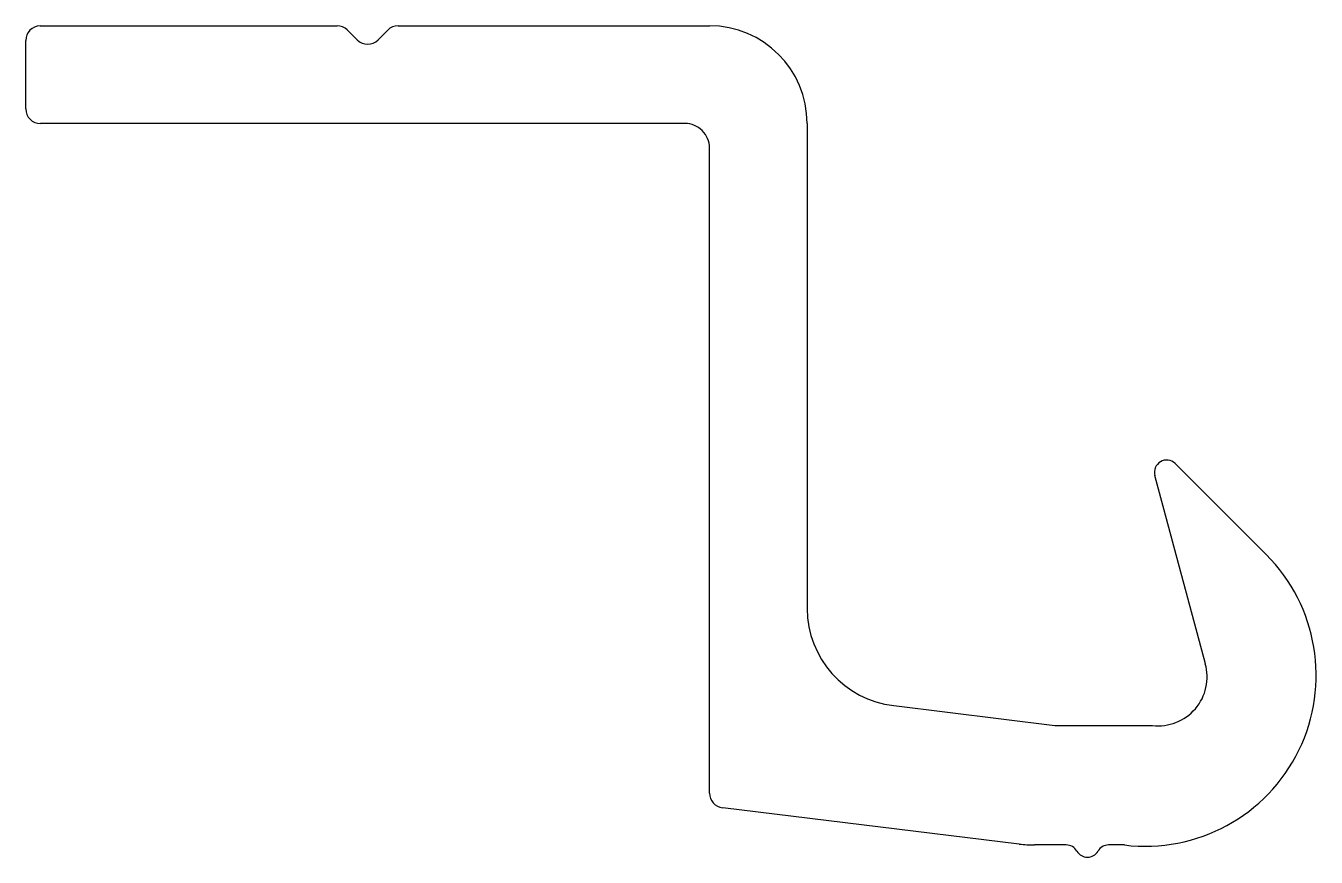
# Model space of a CAD drawing. Extents: x 804.8 to 831.2, y 422.4 to 439.4.
import ezdxf

# ---------------------------------------------------------------- set-up
doc = ezdxf.new("R2010")
doc.units = 0
doc.layers.get('0').update_dxf_attribs({"linetype": 'CONTINUOUS'})

msp = doc.modelspace()

# ---------------------------------------------------------------- linework, layer by layer
for p, q in [((805.105, 439.386), (811.188, 439.387)), ((811.393, 439.305), (811.6, 439.099)), ((812.024, 439.099), (812.224, 439.299)), ((812.436, 439.387), (818.812, 439.388)), ((804.812, 437.686), (804.812, 439.086)), ((818.312, 437.387), (805.112, 437.387)), ((820.812, 437.388), (820.813, 427.453)), ((818.813, 423.675), (818.812, 436.887)), ((828.349, 430.425), (830.211, 428.564)), ((828.966, 426.326), (827.934, 430.178)), ((822.584, 425.467), (825.882, 425.063)), ((825.882, 425.063), (827.882, 425.063)), ((825.153, 422.633), (819.082, 423.377)), ((826.119, 422.615), (825.469, 422.614)), ((827.311, 422.614), (826.985, 422.614))]:
    msp.add_line(p, q)
for centre, radius, start, end in [((805.112, 439.087), 0.3, 91.2708, 180.012), ((811.188, 439.087), 0.3, 46.723, 90.0046), ((812.436, 439.087), 0.3, 90.0044, 135.01), ((818.812, 437.388), 2, 0.0108, 90.0055), ((811.812, 439.311), 0.3, 225, 315.0175), ((805.112, 437.687), 0.3, 180.01, 270.0042), ((818.312, 436.887), 0.5, 0.0044, 90.0151), ((828.174, 430.246), 0.25, 45.798, 195.8069), ((827.736, 426.088), 3.5, 263.024, 45.0056), ((822.813, 427.454), 2, 180.0042, 263.4427), ((828.003, 426.055), 1, 263.0036, 15.7188), ((819.113, 423.675), 0.3, 180.0042, 264.1298), ((825.467, 425.193), 2.578, 263.0181, 270.0557), ((826.119, 422.365), 0.25, 29.896, 90.0557), ((826.985, 422.364), 0.25, 90, 150), ((826.552, 422.614), 0.25, 209.896, 330)]:
    msp.add_arc(centre, radius, start, end)

doc.saveas('drawing.dxf')
